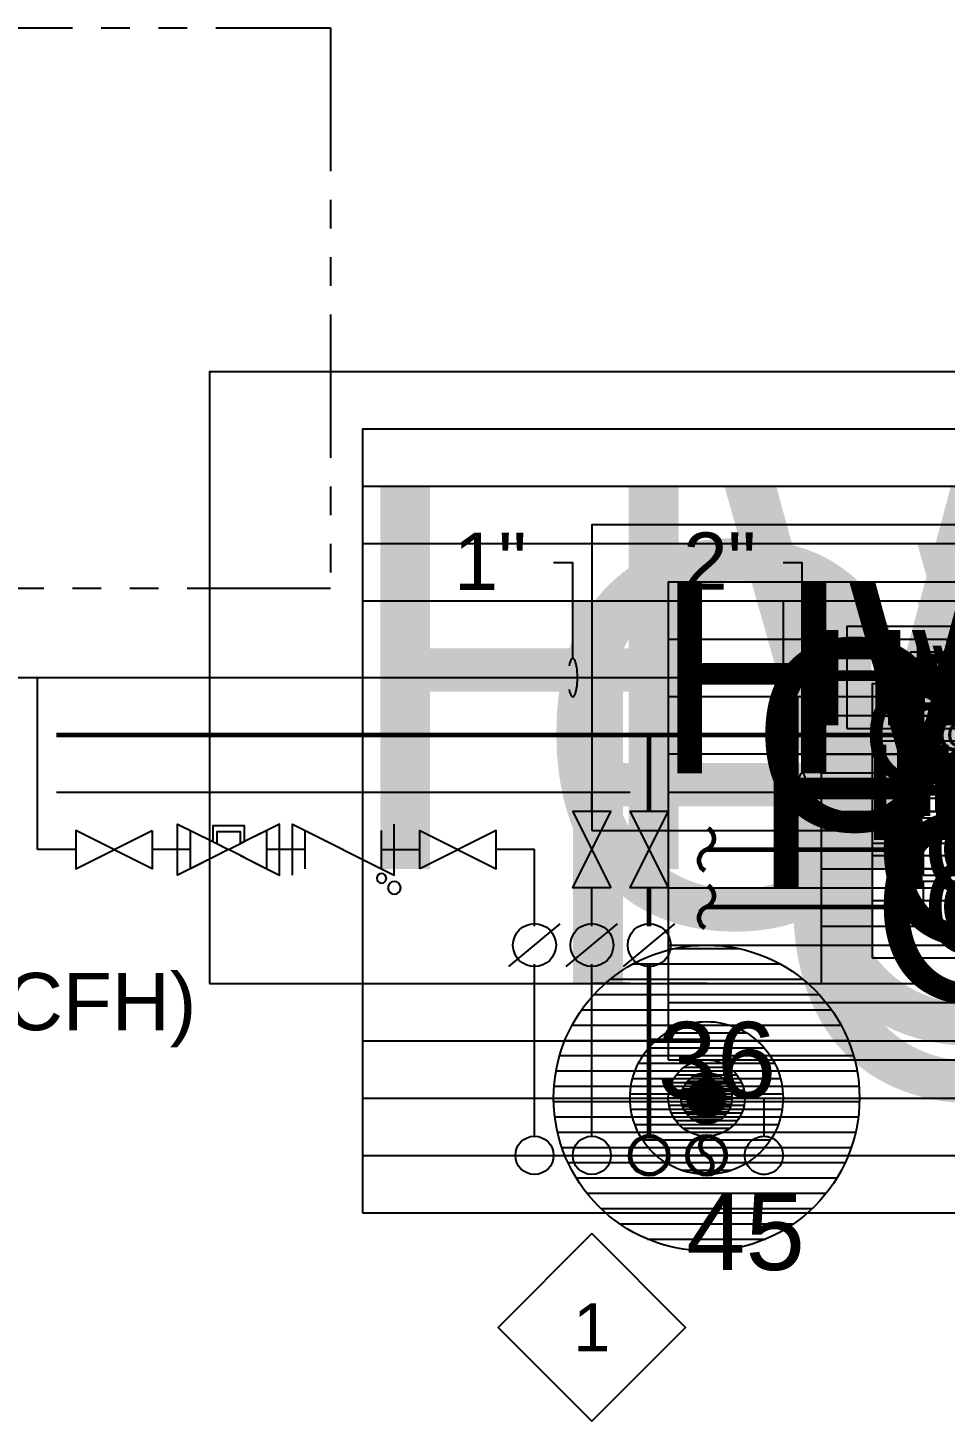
# Model space of a CAD drawing. Extents: x -3956 to 957, y -346 to 1886.
# Drawn here: x -515.5 to -371.6, y 197 to 415.7 of the extents above; entities that cross this region are included whole.
import ezdxf
from ezdxf.enums import TextEntityAlignment as Align

# ---------------------------------------------------------------- set-up
doc = ezdxf.new("R2010")
doc.units = 0
doc.header["$LTSCALE"] = 36
doc.header["$MEASUREMENT"] = 0
doc.linetypes.add('PHANTOM2', pattern=[1.25, 0.625, -0.125, 0.125, -0.125, 0.125, -0.125])
doc.linetypes.add('VENT', pattern=[0.30000000000000004, 0.2, -0.1])
for name, color, linetype in [('G-ANNO-TEXT', 70, 'Continuous'), ('G-ANNO-TEXT @ 96', 70, 'Continuous'), ('P-HW-N', 1, 'Continuous'), ('P-HW-N @ 1 (1)', 1, 'Continuous'), ('P-HW-N @ 1 (2)', 1, 'Continuous'), ('P-HW-N @ 128', 1, 'Continuous'), ('P-HW-N @ 192', 1, 'Continuous'), ('P-HW-N @ 384', 1, 'Continuous'), ('P-HW-N @ 48', 1, 'Continuous'), ('P-HW-N @ 64', 1, 'Continuous'), ('P-HW-N @ 768', 1, 'Continuous'), ('P-HW-N @ 96', 1, 'Continuous'), ('P-HWC-N', 2, 'Continuous'), ('P-HWC-N @ 1 (1)', 2, 'Continuous'), ('P-HWC-N @ 1 (2)', 2, 'Continuous'), ('P-HWC-N @ 128', 2, 'Continuous'), ('P-HWC-N @ 192', 2, 'Continuous'), ('P-HWC-N @ 384', 2, 'Continuous'), ('P-HWC-N @ 48', 2, 'Continuous'), ('P-HWC-N @ 64', 2, 'Continuous'), ('P-HWC-N @ 768', 2, 'Continuous'), ('P-HWC-N @ 96', 2, 'Continuous'), ('P-SANV-N', 5, 'VENT'), ('P-SANV-N @ 1 (1)', 5, 'VENT'), ('P-SANV-N @ 1 (2)', 5, 'VENT'), ('P-SANV-N @ 12', 5, 'VENT'), ('P-SANV-N @ 128', 5, 'VENT'), ('P-SANV-N @ 16', 5, 'VENT'), ('P-SANV-N @ 192', 5, 'VENT'), ('P-SANV-N @ 2', 5, 'VENT'), ('P-SANV-N @ 24', 5, 'VENT'), ('P-SANV-N @ 384', 5, 'VENT'), ('P-SANV-N @ 4', 5, 'VENT'), ('P-SANV-N @ 48', 5, 'VENT'), ('P-SANV-N @ 64', 5, 'VENT'), ('P-SANV-N @ 768', 5, 'VENT'), ('P-SANV-N @ 8', 5, 'VENT'), ('P-SANV-N @ 96', 5, 'VENT')]:
    doc.layers.add(name, color=color, linetype=linetype)
for name, color, linetype, lineweight in [('P-CW-N', 4, 'Continuous', 60), ('P-CW-N @ 1 (1)', 4, 'Continuous', 60), ('P-CW-N @ 1 (2)', 4, 'Continuous', 60), ('P-CW-N @ 128', 4, 'Continuous', 60), ('P-CW-N @ 192', 4, 'Continuous', 60), ('P-CW-N @ 384', 4, 'Continuous', 60), ('P-CW-N @ 48', 4, 'Continuous', 60), ('P-CW-N @ 64', 4, 'Continuous', 60), ('P-CW-N @ 768', 4, 'Continuous', 60), ('P-CW-N @ 96', 4, 'Continuous', 60), ('P-GAS-N', 3, 'Continuous', 60), ('P-GAS-N @ 1 (1)', 3, 'Continuous', 60), ('P-GAS-N @ 1 (2)', 3, 'Continuous', 60), ('P-GAS-N @ 128', 3, 'Continuous', 60), ('P-GAS-N @ 192', 3, 'Continuous', 60), ('P-GAS-N @ 384', 3, 'Continuous', 60), ('P-GAS-N @ 48', 3, 'Continuous', 60), ('P-GAS-N @ 64', 3, 'Continuous', 60), ('P-GAS-N @ 768', 3, 'Continuous', 60), ('P-GAS-N @ 96', 3, 'Continuous', 60), ('P-SAN-N @ 96', 6, 'Continuous', 60)]:
    doc.layers.add(name, color=color, linetype=linetype, lineweight=lineweight)
doc.layers.add('P-SAN-DFU', color=7, linetype='Continuous', plot=False)
doc.styles.add('Arial', font='arial.ttf')

# ---------------------------------------------------------------- blocks, each defined once
blk = doc.blocks.new('*U7')
blk.add_circle((0, 0), 0.03125)
blk = doc.blocks.new('*U18')
blk.add_lwpolyline([(-3.332323771482692e-18, 0.03111555437015312, 0.6342579873937333), (-8.890457814381136e-18, 5.234717341758689e-34, -0.6342579873937336), (-6.793508145416166e-18, -0.03111555437015312)], format="xyb")
blk.add_circle((0, 0), 0.03125)
blk = doc.blocks.new('*U6')
h = blk.add_hatch()
h.set_pattern_fill('ANSI31', color=256, scale=0.025, angle=135)
h.set_pattern_definition([(180, (0, 0), (-4.336808689942018e-19, -0.003125), [])])
edge = h.paths.add_edge_path()
edge.add_arc((-3.469446951953614e-18, -6.938893903907228e-18), 0.03125000000000001, 0, 360)
blk.add_circle((0, 0), 0.03125)
blk = doc.blocks.new('*U1536')
at = {"layer": 'P-SANV-N @ 1 (1)'}
blk.add_blockref('*U6', (-409.0000000149357, 247.7428015229925), dxfattribs=at)
at = {"layer": 'P-SANV-N @ 1 (2)'}
blk.add_blockref('*U6', (-409.0000000149357, 247.7428015229925), dxfattribs=at)
at = {"layer": 'P-SANV-N @ 12', "xscale": 12, "yscale": 12, "zscale": 12}
blk.add_blockref('*U6', (-409.0000000149357, 247.7428015229925), dxfattribs=at)
at = {"layer": 'P-SANV-N @ 128', "xscale": 128, "yscale": 128, "zscale": 128}
blk.add_blockref('*U6', (-409.0000000149357, 247.7428015229925), dxfattribs=at)
at = {"layer": 'P-SANV-N @ 16', "xscale": 16, "yscale": 16, "zscale": 16}
blk.add_blockref('*U6', (-409.0000000149357, 247.7428015229925), dxfattribs=at)
at = {"layer": 'P-SANV-N @ 192', "xscale": 192, "yscale": 192, "zscale": 192}
blk.add_blockref('*U6', (-409.0000000149357, 247.7428015229925), dxfattribs=at)
at = {"layer": 'P-SANV-N @ 2', "xscale": 2, "yscale": 2, "zscale": 2}
blk.add_blockref('*U6', (-409.0000000149357, 247.7428015229925), dxfattribs=at)
at = {"layer": 'P-SANV-N @ 24', "xscale": 24, "yscale": 24, "zscale": 24}
blk.add_blockref('*U6', (-409.0000000149357, 247.7428015229925), dxfattribs=at)
at = {"layer": 'P-SANV-N @ 384', "xscale": 384, "yscale": 384, "zscale": 384}
blk.add_blockref('*U6', (-409.0000000149357, 247.7428015229925), dxfattribs=at)
at = {"layer": 'P-SANV-N @ 4', "xscale": 4, "yscale": 4, "zscale": 4}
blk.add_blockref('*U6', (-409.0000000149357, 247.7428015229925), dxfattribs=at)
at = {"layer": 'P-SANV-N @ 48', "xscale": 48, "yscale": 48, "zscale": 48}
blk.add_blockref('*U6', (-409.0000000149357, 247.7428015229925), dxfattribs=at)
at = {"layer": 'P-SANV-N @ 64', "xscale": 64, "yscale": 64, "zscale": 64}
blk.add_blockref('*U6', (-409.0000000149357, 247.7428015229925), dxfattribs=at)
at = {"layer": 'P-SANV-N @ 768', "xscale": 768, "yscale": 768, "zscale": 768}
blk.add_blockref('*U6', (-409.0000000149357, 247.7428015229925), dxfattribs=at)
at = {"layer": 'P-SANV-N @ 8', "xscale": 8, "yscale": 8, "zscale": 8}
blk.add_blockref('*U6', (-409.0000000149357, 247.7428015229925), dxfattribs=at)
at = {"layer": 'P-SANV-N @ 96', "xscale": 96, "yscale": 96, "zscale": 96}
blk.add_blockref('*U6', (-409.0000000149357, 247.7428015229925), dxfattribs=at)
blk = doc.blocks.new('*U31')
at = {"linetype": 'Continuous'}
blk.add_lwpolyline([(-0.0625, 0.0625, 0, 0.02734375, 0), (-0.004140429033668624, 0.0625, 0, 0, 0), (-0.004140429033668624, 0.0625, 0, 0, 0), (0.06249999999977263, 0.0625, 0, 0, 0)], format="xyseb", dxfattribs=at)
blk.add_lwpolyline([(-0.0625, 0.03125), (-0.0625, -0.03125), (0.0625, 0.03125), (0.0625, -0.03125)], dxfattribs=at)
blk.add_circle((0.0625, 0.046875), 0.007812499999988433, dxfattribs=at)
blk = doc.blocks.new('*U1537')
at = {"layer": 'P-HWC-N @ 128', "xscale": -128, "yscale": 128, "zscale": 128, "rotation": 180}
blk.add_blockref('*U31', (-466.0000000149357, 286.7428015229925), dxfattribs=at)
at = {"layer": 'P-HWC-N @ 96', "xscale": -96, "yscale": 96, "zscale": 96, "rotation": 180}
blk.add_blockref('*U31', (-466.0000000149357, 286.7428015229925), dxfattribs=at)
blk = doc.blocks.new('*U32')
at = {"linetype": 'Continuous'}
for points in [[(-0.01950223899833947, -0.009751119128395658), (-0.06250000047529625, -0.03124999904940751), (-0.06249999952470375, 0.03125000095059249), (-0.01950223850397403, 0.009751119622759319)], [(-0.01950223850397423, 0.00975111962275942), (-0.01950223850397423, 0.02925335812675912), (0.0195022389983379, 0.02925335812675912), (0.0195022389983379, 0.00975111912839576)], [(0.01950223850397226, -0.009751119622759319), (0.06249999952470375, -0.03125000095059249), (0.06250000047529625, 0.03124999904940751), (0.0195022389983377, 0.009751119128395658)], [(-0.01950223850397562, -0.009751119622759222), (4.943599696272116e-10, -4.943635590677493e-10), (-0.01950223800961018, 0.009751119128395755)], [(0.01950223899833789, 0.009751119128395757), (4.943647435862175e-10, -4.943635590677493e-10), (0.01950223949270333, -0.00975111962275922)]]:
    blk.add_lwpolyline(points, dxfattribs=at)
blk = doc.blocks.new('*U1538')
at = {"layer": 'P-HWC-N @ 128', "xscale": -128, "yscale": 128, "zscale": 128, "rotation": 5.3905568009327e-07}
blk.add_blockref('*U32', (-484.0000000149357, 286.7428015704513), dxfattribs=at)
at = {"layer": 'P-HWC-N @ 96', "xscale": -96, "yscale": 96, "zscale": 96, "rotation": 5.3905568009327e-07}
blk.add_blockref('*U32', (-484.0000000149357, 286.7428015704513), dxfattribs=at)
blk = doc.blocks.new('continuation')
blk.add_lwpolyline([(-0.002788043109108726, -0.03465576865603624, -0.6251024259306418), (4.252908789026399e-13, 1.409705685517793e-13, 0.6251024259306432), (0.002788043109534089, 0.03465576865617724)], format="xyb")
blk = doc.blocks.new('Gas Pipe Type')
at = {"layer": 'DEFPOINTS'}
blk.add_lwpolyline([(-0.125, -0.0625), (0.125, -0.0625), (0.125, 0.0625), (-0.125, 0.0625)], close=True, dxfattribs=at)
at = {"style": 'Arial'}
blk.add_text('G', height=0.078125, dxfattribs=at).set_placement((-2.775557561562891e-17, 0), align=Align.MIDDLE)
blk = doc.blocks.new('*U1539')
at = {"layer": 'P-GAS-N @ 1 (1)', "linetype": 'ByBlock', "lineweight": -2}
blk.add_blockref('Gas Pipe Type', (-367.0000000149357, 286.7428015229927), dxfattribs=at)
at = {"layer": 'P-GAS-N @ 1 (2)', "linetype": 'ByBlock', "lineweight": -2}
blk.add_blockref('Gas Pipe Type', (-367.0000000149357, 286.7428015229927), dxfattribs=at)
at = {"layer": 'P-GAS-N @ 128', "linetype": 'ByBlock', "lineweight": -2, "xscale": 128, "yscale": 128, "zscale": 128}
blk.add_blockref('Gas Pipe Type', (-367.0000000149357, 286.7428015229927), dxfattribs=at)
at = {"layer": 'P-GAS-N @ 192', "linetype": 'ByBlock', "lineweight": -2, "xscale": 192, "yscale": 192, "zscale": 192}
blk.add_blockref('Gas Pipe Type', (-367.0000000149357, 286.7428015229927), dxfattribs=at)
at = {"layer": 'P-GAS-N @ 384', "linetype": 'ByBlock', "lineweight": -2, "xscale": 384, "yscale": 384, "zscale": 384}
blk.add_blockref('Gas Pipe Type', (-367.0000000149357, 286.7428015229927), dxfattribs=at)
at = {"layer": 'P-GAS-N @ 48', "linetype": 'ByBlock', "lineweight": -2, "xscale": 48, "yscale": 48, "zscale": 48}
blk.add_blockref('Gas Pipe Type', (-367.0000000149357, 286.7428015229927), dxfattribs=at)
at = {"layer": 'P-GAS-N @ 64', "linetype": 'ByBlock', "lineweight": -2, "xscale": 64, "yscale": 64, "zscale": 64}
blk.add_blockref('Gas Pipe Type', (-367.0000000149357, 286.7428015229927), dxfattribs=at)
at = {"layer": 'P-GAS-N @ 768', "linetype": 'ByBlock', "lineweight": -2, "xscale": 768, "yscale": 768, "zscale": 768}
blk.add_blockref('Gas Pipe Type', (-367.0000000149357, 286.7428015229927), dxfattribs=at)
at = {"layer": 'P-GAS-N @ 96', "linetype": 'ByBlock', "lineweight": -2, "xscale": 96, "yscale": 96, "zscale": 96}
blk.add_blockref('Gas Pipe Type', (-367.0000000149357, 286.7428015229927), dxfattribs=at)
blk = doc.blocks.new('*U1540')
at = {"layer": 'P-GAS-N @ 1 (1)', "linetype": 'ByBlock', "lineweight": -2}
blk.add_blockref('Gas Pipe Type', (-367.0000000149357, 277.7428015229925), dxfattribs=at)
at = {"layer": 'P-GAS-N @ 1 (2)', "linetype": 'ByBlock', "lineweight": -2}
blk.add_blockref('Gas Pipe Type', (-367.0000000149357, 277.7428015229925), dxfattribs=at)
at = {"layer": 'P-GAS-N @ 128', "linetype": 'ByBlock', "lineweight": -2, "xscale": 128, "yscale": 128, "zscale": 128}
blk.add_blockref('Gas Pipe Type', (-367.0000000149357, 277.7428015229925), dxfattribs=at)
at = {"layer": 'P-GAS-N @ 192', "linetype": 'ByBlock', "lineweight": -2, "xscale": 192, "yscale": 192, "zscale": 192}
blk.add_blockref('Gas Pipe Type', (-367.0000000149357, 277.7428015229925), dxfattribs=at)
at = {"layer": 'P-GAS-N @ 384', "linetype": 'ByBlock', "lineweight": -2, "xscale": 384, "yscale": 384, "zscale": 384}
blk.add_blockref('Gas Pipe Type', (-367.0000000149357, 277.7428015229925), dxfattribs=at)
at = {"layer": 'P-GAS-N @ 48', "linetype": 'ByBlock', "lineweight": -2, "xscale": 48, "yscale": 48, "zscale": 48}
blk.add_blockref('Gas Pipe Type', (-367.0000000149357, 277.7428015229925), dxfattribs=at)
at = {"layer": 'P-GAS-N @ 64', "linetype": 'ByBlock', "lineweight": -2, "xscale": 64, "yscale": 64, "zscale": 64}
blk.add_blockref('Gas Pipe Type', (-367.0000000149357, 277.7428015229925), dxfattribs=at)
at = {"layer": 'P-GAS-N @ 768', "linetype": 'ByBlock', "lineweight": -2, "xscale": 768, "yscale": 768, "zscale": 768}
blk.add_blockref('Gas Pipe Type', (-367.0000000149357, 277.7428015229925), dxfattribs=at)
at = {"layer": 'P-GAS-N @ 96', "linetype": 'ByBlock', "lineweight": -2, "xscale": 96, "yscale": 96, "zscale": 96}
blk.add_blockref('Gas Pipe Type', (-367.0000000149357, 277.7428015229925), dxfattribs=at)
blk = doc.blocks.new('*U10')
at = {"layer": 'DEFPOINTS'}
blk.add_lwpolyline([(-0.125, -0.0625), (0.125, -0.0625), (0.125, 0.0625), (-0.125, 0.0625)], close=True, dxfattribs=at)
at = {"style": 'Arial'}
blk.add_text('CW', height=0.078125, dxfattribs=at).set_placement((-3.686292673615752e-17, 2.775557561562891e-17), align=Align.MIDDLE)
blk = doc.blocks.new('*U1541')
at = {"layer": 'P-CW-N @ 1 (1)', "linetype": 'ByBlock', "lineweight": -2}
blk.add_blockref('*U10', (-367.0000000149357, 304.7428015229923), dxfattribs=at)
at = {"layer": 'P-CW-N @ 1 (2)', "linetype": 'ByBlock', "lineweight": -2}
blk.add_blockref('*U10', (-367.0000000149357, 304.7428015229923), dxfattribs=at)
at = {"layer": 'P-CW-N @ 128', "linetype": 'ByBlock', "lineweight": -2, "xscale": 128, "yscale": 128, "zscale": 128}
blk.add_blockref('*U10', (-367.0000000149357, 304.7428015229923), dxfattribs=at)
at = {"layer": 'P-CW-N @ 192', "linetype": 'ByBlock', "lineweight": -2, "xscale": 192, "yscale": 192, "zscale": 192}
blk.add_blockref('*U10', (-367.0000000149357, 304.7428015229923), dxfattribs=at)
at = {"layer": 'P-CW-N @ 384', "linetype": 'ByBlock', "lineweight": -2, "xscale": 384, "yscale": 384, "zscale": 384}
blk.add_blockref('*U10', (-367.0000000149357, 304.7428015229923), dxfattribs=at)
at = {"layer": 'P-CW-N @ 48', "linetype": 'ByBlock', "lineweight": -2, "xscale": 48, "yscale": 48, "zscale": 48}
blk.add_blockref('*U10', (-367.0000000149357, 304.7428015229923), dxfattribs=at)
at = {"layer": 'P-CW-N @ 64', "linetype": 'ByBlock', "lineweight": -2, "xscale": 64, "yscale": 64, "zscale": 64}
blk.add_blockref('*U10', (-367.0000000149357, 304.7428015229923), dxfattribs=at)
at = {"layer": 'P-CW-N @ 768', "linetype": 'ByBlock', "lineweight": -2, "xscale": 768, "yscale": 768, "zscale": 768}
blk.add_blockref('*U10', (-367.0000000149357, 304.7428015229923), dxfattribs=at)
at = {"layer": 'P-CW-N @ 96', "linetype": 'ByBlock', "lineweight": -2, "xscale": 96, "yscale": 96, "zscale": 96}
blk.add_blockref('*U10', (-367.0000000149357, 304.7428015229923), dxfattribs=at)
blk = doc.blocks.new('*U15')
at = {"layer": 'DEFPOINTS'}
blk.add_lwpolyline([(-0.15625, -0.0625), (0.15625, -0.0625), (0.15625, 0.0625), (-0.15625, 0.0625)], close=True, dxfattribs=at)
at = {"style": 'Arial'}
blk.add_text('HWC', height=0.078125, dxfattribs=at).set_placement((-6.572811999932464e-17, 0), align=Align.MIDDLE)
blk = doc.blocks.new('*U1542')
at = {"layer": 'P-HWC-N @ 1 (1)', "linetype": 'ByBlock', "lineweight": -2}
blk.add_blockref('*U15', (-367.0000000149357, 313.7428015229925), dxfattribs=at)
at = {"layer": 'P-HWC-N @ 1 (2)', "linetype": 'ByBlock', "lineweight": -2}
blk.add_blockref('*U15', (-367.0000000149357, 313.7428015229925), dxfattribs=at)
at = {"layer": 'P-HWC-N @ 128', "linetype": 'ByBlock', "lineweight": -2, "xscale": 128, "yscale": 128, "zscale": 128}
blk.add_blockref('*U15', (-367.0000000149357, 313.7428015229925), dxfattribs=at)
at = {"layer": 'P-HWC-N @ 192', "linetype": 'ByBlock', "lineweight": -2, "xscale": 192, "yscale": 192, "zscale": 192}
blk.add_blockref('*U15', (-367.0000000149357, 313.7428015229925), dxfattribs=at)
at = {"layer": 'P-HWC-N @ 384', "linetype": 'ByBlock', "lineweight": -2, "xscale": 384, "yscale": 384, "zscale": 384}
blk.add_blockref('*U15', (-367.0000000149357, 313.7428015229925), dxfattribs=at)
at = {"layer": 'P-HWC-N @ 48', "linetype": 'ByBlock', "lineweight": -2, "xscale": 48, "yscale": 48, "zscale": 48}
blk.add_blockref('*U15', (-367.0000000149357, 313.7428015229925), dxfattribs=at)
at = {"layer": 'P-HWC-N @ 64', "linetype": 'ByBlock', "lineweight": -2, "xscale": 64, "yscale": 64, "zscale": 64}
blk.add_blockref('*U15', (-367.0000000149357, 313.7428015229925), dxfattribs=at)
at = {"layer": 'P-HWC-N @ 768', "linetype": 'ByBlock', "lineweight": -2, "xscale": 768, "yscale": 768, "zscale": 768}
blk.add_blockref('*U15', (-367.0000000149357, 313.7428015229925), dxfattribs=at)
at = {"layer": 'P-HWC-N @ 96', "linetype": 'ByBlock', "lineweight": -2, "xscale": 96, "yscale": 96, "zscale": 96}
blk.add_blockref('*U15', (-367.0000000149357, 313.7428015229925), dxfattribs=at)
blk = doc.blocks.new('*U39')
at = {"layer": 'DEFPOINTS'}
blk.add_lwpolyline([(-0.125, -0.0625), (0.125, -0.0625), (0.125, 0.0625), (-0.125, 0.0625)], close=True, dxfattribs=at)
at = {"style": 'Arial'}
blk.add_text('HW', height=0.078125, dxfattribs=at).set_placement((-3.713743472833174e-17, 0), align=Align.MIDDLE)
blk = doc.blocks.new('*U1543')
at = {"layer": 'P-HW-N @ 1 (1)', "linetype": 'ByBlock', "lineweight": -2}
blk.add_blockref('*U39', (-367.0000000149357, 295.7428015229925), dxfattribs=at)
at = {"layer": 'P-HW-N @ 1 (2)', "linetype": 'ByBlock', "lineweight": -2}
blk.add_blockref('*U39', (-367.0000000149357, 295.7428015229925), dxfattribs=at)
at = {"layer": 'P-HW-N @ 128', "linetype": 'ByBlock', "lineweight": -2, "xscale": 128, "yscale": 128, "zscale": 128}
blk.add_blockref('*U39', (-367.0000000149357, 295.7428015229925), dxfattribs=at)
at = {"layer": 'P-HW-N @ 192', "linetype": 'ByBlock', "lineweight": -2, "xscale": 192, "yscale": 192, "zscale": 192}
blk.add_blockref('*U39', (-367.0000000149357, 295.7428015229925), dxfattribs=at)
at = {"layer": 'P-HW-N @ 384', "linetype": 'ByBlock', "lineweight": -2, "xscale": 384, "yscale": 384, "zscale": 384}
blk.add_blockref('*U39', (-367.0000000149357, 295.7428015229925), dxfattribs=at)
at = {"layer": 'P-HW-N @ 48', "linetype": 'ByBlock', "lineweight": -2, "xscale": 48, "yscale": 48, "zscale": 48}
blk.add_blockref('*U39', (-367.0000000149357, 295.7428015229925), dxfattribs=at)
at = {"layer": 'P-HW-N @ 64', "linetype": 'ByBlock', "lineweight": -2, "xscale": 64, "yscale": 64, "zscale": 64}
blk.add_blockref('*U39', (-367.0000000149357, 295.7428015229925), dxfattribs=at)
at = {"layer": 'P-HW-N @ 768', "linetype": 'ByBlock', "lineweight": -2, "xscale": 768, "yscale": 768, "zscale": 768}
blk.add_blockref('*U39', (-367.0000000149357, 295.7428015229925), dxfattribs=at)
at = {"layer": 'P-HW-N @ 96', "linetype": 'ByBlock', "lineweight": -2, "xscale": 96, "yscale": 96, "zscale": 96}
blk.add_blockref('*U39', (-367.0000000149357, 295.7428015229925), dxfattribs=at)
blk = doc.blocks.new('DIAMOND TAG')
blk.add_lwpolyline([(0, -0.1533391834124131), (0.1533391834122995, 0), (0, 0.1533391834122995), (-0.1533391834122995, 0)], close=True)
at = {"style": 'Arial'}
blk.add_attdef('XXX', text='', height=0.078125, dxfattribs=at).set_placement((0, 0), align=Align.MIDDLE)
blk = doc.blocks.new('LeaderNoteBlock')
blk.add_ellipse((0, 0), major_axis=(1, -1.836909530733566e-16), ratio=0.2499999999998295, start_param=5.387520513321723, end_param=10.32044275462724)

msp = doc.modelspace()

# ---------------------------------------------------------------- linework, layer by layer
at = {"color": 7, "linetype": 'Continuous'}
for p, q in [((-440.0273031078314, 268.3748155079033), (-431.9726969220587, 275.110787538066)), ((-431.0273031078314, 268.3748155079033), (-422.9726969220587, 275.110787538066)), ((-422.0273031078314, 268.3748155079033), (-413.9726969220587, 275.110787538066))]:
    msp.add_line(p, q, dxfattribs=at)
at = {"linetype": 'Continuous'}
for points in [[(-424.0000000149439, 280.7428015230144), (-430.0000000149275, 280.7428015230144), (-424.0000000149439, 292.7428015229925), (-430.0000000149275, 292.7428015229925), (-424.0000000149439, 280.7428015230144)], [(-415.0000000149439, 280.7428015230144), (-421.0000000149275, 280.7428015230144), (-415.0000000149439, 292.7428015229925), (-421.0000000149275, 292.7428015229925), (-415.0000000149439, 280.7428015230144)], [(-496.0000000149575, 289.7428015229843), (-496.0000000149575, 283.7428015230007), (-508.0000000149357, 289.7428015229843), (-508.0000000149357, 283.7428015230007), (-496.0000000149575, 289.7428015229843)], [(-454.0000000149139, 283.7428015230007), (-454.0000000149139, 289.7428015229843), (-442.0000000149357, 283.7428015230007), (-442.0000000149357, 289.7428015229843), (-454.0000000149139, 283.7428015230007)]]:
    msp.add_lwpolyline(points, dxfattribs=at)
for centre in [(-436.0000000149453, 271.7428015229848), (-427.0000000149453, 271.7428015229848), (-418.0000000149453, 271.7428015229848)]:
    msp.add_circle(centre, 3.375, dxfattribs=at)
at = {"layer": 'G-ANNO-TEXT', "linetype": 'PHANTOM2'}
for p, q in [((-576.0000000149357, 415.7428015229925), (-468.0000000149357, 415.7428015229925)), ((-468.0000000149357, 415.7428015229925), (-468.0000000149357, 327.7428015229925)), ((-468.0000000149357, 327.7428015229925), (-720.0000000149357, 327.7428015229925))]:
    msp.add_line(p, q, dxfattribs=at)
at = {"layer": 'G-ANNO-TEXT'}
for points in [[(-430.0000000149357, 316.7428015229925), (-430.0000000149357, 331.7428015229925), (-433.0000000149357, 331.7428015229925)], [(-394.0000000149357, 298.7428015229925), (-394.0000000149357, 331.7428015229925), (-397.0000000149357, 331.7428015229925)]]:
    msp.add_lwpolyline(points, dxfattribs=at)
at = {"layer": 'P-CW-N'}
for p, q in [((-511.0000000149357, 304.7428015229923), (-379.0000000149357, 304.7428015229923)), ((-418.0000000149357, 292.7428015229925), (-418.0000000149357, 304.7428015229925)), ((-418.0000000149357, 274.7428015229925), (-418.0000000149357, 280.7428015229925)), ((-418.0000000149357, 241.7428015229925), (-418.0000000149357, 268.7428015229925)), ((-409.0000000149357, 256.7428015229925), (-418.0000000149357, 256.7428015229925))]:
    msp.add_line(p, q, dxfattribs=at)
at = {"layer": 'P-GAS-N'}
for p, q in [((-409.0000000149357, 286.7428015229927), (-379.0000000149357, 286.7428015229927)), ((-409.0000000149357, 277.7428015229925), (-379.0000000149357, 277.7428015229925))]:
    msp.add_line(p, q, dxfattribs=at)
at = {"layer": 'P-HW-N'}
for p, q in [((-511.0000000149357, 295.7428015229925), (-421.0000000149362, 295.7428015229925)), ((-427.0000000149357, 292.7428015229925), (-427.0000000149357, 295.7428015229925)), ((-415.0000000149357, 295.7428015229925), (-379.0000000149357, 295.7428015229925)), ((-427.0000000149357, 274.7428015229925), (-427.0000000149357, 280.7428015229925)), ((-427.0000000149357, 241.7428015229925), (-427.0000000149357, 268.7428015229925)), ((-421.0000000149357, 265.7428015229925), (-427.0000000149357, 265.7428015229925)), ((-409.0000000149357, 265.7428015229925), (-415.0000000149357, 265.7428015229925))]:
    msp.add_line(p, q, dxfattribs=at)
at = {"layer": 'P-HWC-N'}
for p, q in [((-625.0000000149357, 313.7428015229925), (-381.9760000149358, 313.7428015229925)), ((-514.0000000149357, 286.7428015229925), (-514.0000000149357, 313.7428015229925)), ((-508.0000000149357, 286.7428015229925), (-514.0000000149357, 286.7428015229925)), ((-490.0000000149357, 286.7428015229925), (-496.0000000149357, 286.7428015229925)), ((-472.0000000149357, 286.7428015229925), (-478.0000000149357, 286.7428015229925)), ((-460.0000000149357, 286.7428015229925), (-454.0000000149357, 286.7428015229925)), ((-436.0000000149357, 286.7428015229925), (-442.0000000149357, 286.7428015229925)), ((-436.0000000149357, 274.7428015229925), (-436.0000000149357, 286.7428015229925)), ((-436.0000000149357, 241.7428015229925), (-436.0000000149357, 268.7428015229925))]:
    msp.add_line(p, q, dxfattribs=at)
at = {"layer": 'P-SANV-N'}
for p, q in [((-406.0000000149357, 247.7428015229925), (-400.0000000149357, 247.7428015229925)), ((-400.0000000149357, 247.7428015229925), (-400.0000000149357, 241.7428015229925))]:
    msp.add_line(p, q, dxfattribs=at)

# ---------------------------------------------------------------- block references
at = {"layer": 'G-ANNO-TEXT', "xscale": 3, "yscale": 3, "zscale": 3, "rotation": 270}
for p in [(-430.0000000149357, 313.7428015229925), (-394.0000000149357, 295.7428015229925)]:
    msp.add_blockref('LeaderNoteBlock', p, dxfattribs=at)
at = {"layer": 'G-ANNO-TEXT @ 96'}
ref = msp.add_blockref('DIAMOND TAG', (-427.0000000149357, 211.7428015229925), dxfattribs=dict(at, xscale=96, yscale=96, zscale=96, rotation=180))
ref.add_attrib('XXX', '1', dxfattribs={"layer": '0', "height": 7.5, "style": 'Arial'}).set_placement((-427.0000000149357, 211.7428015229925), align=Align.MIDDLE)
at = {"layer": 'P-CW-N'}
msp.add_blockref('*U1541', (0, 0), dxfattribs=at)
at = {"layer": 'P-CW-N @ 96', "xscale": 96, "yscale": 96, "zscale": 96, "rotation": 180}
msp.add_blockref('*U7', (-418.0000000149357, 238.7428015229925), dxfattribs=at)
at = {"layer": 'P-GAS-N'}
for name in ['*U1539', '*U1540']:
    msp.add_blockref(name, (0, 0), dxfattribs=at)
at = {"layer": 'P-GAS-N @ 96', "xscale": 96, "yscale": 96, "zscale": 96}
for p in [(-409.0000000149357, 286.7428015229927), (-409.0000000149357, 277.7428015229925)]:
    msp.add_blockref('continuation', p, dxfattribs=at)
at = {"layer": 'P-HW-N'}
msp.add_blockref('*U1543', (0, 0), dxfattribs=at)
at = {"layer": 'P-HW-N @ 96', "xscale": 96, "yscale": 96, "zscale": 96, "rotation": 180}
msp.add_blockref('*U7', (-427.0000000149357, 238.7428015229925), dxfattribs=at)
at = {"layer": 'P-HWC-N'}
for name in ['*U1542', '*U1538', '*U1537']:
    msp.add_blockref(name, (0, 0), dxfattribs=at)
at = {"layer": 'P-HWC-N @ 96', "xscale": 96, "yscale": 96, "zscale": 96, "rotation": 180}
msp.add_blockref('*U7', (-436.0000000149357, 238.7428015229925), dxfattribs=at)
at = {"layer": 'P-SAN-N @ 96', "xscale": 96, "yscale": 96, "zscale": 96, "rotation": 180}
msp.add_blockref('*U18', (-409.0000000149357, 238.7428015229925), dxfattribs=at)
at = {"layer": 'P-SANV-N'}
msp.add_blockref('*U1536', (0, 0), dxfattribs=at)
at = {"layer": 'P-SANV-N @ 96', "xscale": 96, "yscale": 96, "zscale": 96, "rotation": 180}
msp.add_blockref('*U7', (-400.0000000149357, 238.7428015229925), dxfattribs=at)

# ---------------------------------------------------------------- texts
at = {"layer": 'G-ANNO-TEXT', "style": 'Arial'}
for s, p in [('1"', (-448.6663028798744, 327.5059665980266)), ('2"', (-412.6663028798744, 327.5243840605096)), ('6"(7,710 CFH)', (-569.6727148853311, 258.3893226689679))]:
    msp.add_text(s, height=9, dxfattribs=at).set_placement(p)
at = {"layer": 'P-SAN-DFU', "color": 3, "style": 'Arial'}
msp.add_text('36', height=12, dxfattribs=at).set_placement((-416.7039563587282, 247.6936882897046))
at = {"layer": 'P-SAN-DFU', "style": 'Arial'}
msp.add_text('45', height=12, dxfattribs=at).set_placement((-412.2128240258498, 220.7428015229925))

doc.saveas('drawing.dxf')
